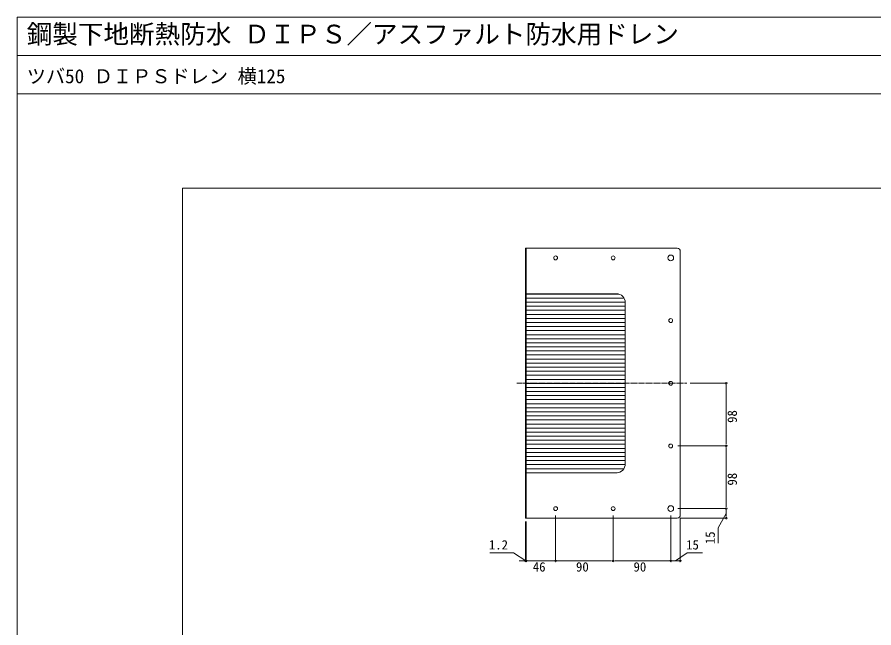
# Model space of a CAD drawing. Units: millimetres, scale not verified. Extents: x -1380 to 1380, y -955 to 955.
# Drawn here: x -1380 to -40, y 0 to 955 of the extents above; entities that cross this region are included whole.
import ezdxf
from ezdxf.enums import TextEntityAlignment as Align

# ---------------------------------------------------------------- set-up
doc = ezdxf.new("R2010")
doc.units = ezdxf.units.MM
doc.header["$LTSCALE"] = 3
doc.linetypes.add('USER1', pattern=[2, 1.25, -0.25, 0.25, -0.25])
for name, color, linetype, lineweight in [('0-0_0', 7, 'Continuous', 15), ('0-3_L-1', 7, 'Continuous', 18), ('0-4_L-5', 2, 'USER1', 18), ('0-6_L-6', 8, 'Continuous', 18), ('0-7_WAKU', 7, 'Continuous', 18), ('0-9_SUNPO', 7, 'Continuous', 18)]:
    doc.layers.add(name, color=color, linetype=linetype, lineweight=lineweight)
doc.styles.add('ＭＳ ゴシック', font='')
doc.styles.get('ＭＳ ゴシック').set_extended_font_data('MS Gothic')

msp = doc.modelspace()

# ---------------------------------------------------------------- linework, layer by layer
at = {"layer": '0-0_0', "lineweight": 18}
msp.add_line((-1380.079, 894.897), (1379.921, 894.897), dxfattribs=at)
at = {"layer": '0-0_0'}
for p, q in [((-270.882, 379.897), (-270.882, 377.397)), ((-270.882, 286.897), (-270.882, 289.397)), ((-270.882, 281.897), (-270.882, 279.397)), ((-270.882, 188.897), (-270.882, 191.397)), ((-270.882, 183.897), (-270.882, 181.397)), ((-270.882, 173.897), (-270.882, 176.397)), ((-587.498, 104.545), (-589.998, 104.545)), ((-581.298, 104.545), (-578.798, 104.545)), ((-581.298, 104.545), (-578.798, 104.545)), ((-540.298, 104.545), (-542.798, 104.545)), ((-535.298, 104.545), (-532.798, 104.545)), ((-450.298, 104.545), (-452.798, 104.545)), ((-445.298, 104.545), (-442.798, 104.545)), ((-360.298, 104.545), (-362.798, 104.545)), ((-355.298, 104.545), (-352.798, 104.545)), ((-345.298, 104.545), (-347.798, 104.545))]:
    msp.add_line(p, q, dxfattribs=at)
at = {"layer": '0-0_0', "lineweight": 18}
msp.add_lwpolyline([(-1121.329, -807.603), (1121.171, -807.603), (1121.171, 687.397), (-1121.329, 687.397)], close=True, dxfattribs=at)
at = {"layer": '0-0_0'}
for centre, start, end in [((-270.882, 382.397), 90, 270), ((-270.882, 382.397), 270, 90), ((-270.882, 284.397), 90, 270), ((-270.882, 284.397), 90, 270), ((-270.882, 284.397), 270, 90), ((-270.882, 284.397), 270, 90), ((-270.882, 186.397), 90, 270), ((-270.882, 186.397), 90, 270), ((-270.882, 186.397), 270, 90), ((-270.882, 186.397), 270, 90), ((-270.882, 171.397), 90, 270), ((-270.882, 171.397), 270, 90), ((-584.998, 104.545), 0, 180), ((-584.998, 104.545), 180, 0), ((-583.798, 104.545), 0, 180), ((-583.798, 104.545), 0, 180), ((-583.798, 104.545), 180, 0), ((-583.798, 104.545), 180, 0), ((-537.798, 104.545), 0, 180), ((-537.798, 104.545), 0, 180), ((-537.798, 104.545), 180, 0), ((-537.798, 104.545), 180, 0), ((-447.798, 104.545), 0, 180), ((-447.798, 104.545), 0, 180), ((-447.798, 104.545), 180, 0), ((-447.798, 104.545), 180, 0), ((-357.798, 104.545), 0, 180), ((-357.798, 104.545), 0, 180), ((-357.798, 104.545), 180, 0), ((-357.798, 104.545), 180, 0), ((-342.798, 104.545), 0, 180), ((-342.798, 104.545), 180, 0)]:
    msp.add_arc(centre, 1.25, start, end, dxfattribs=at)
at = {"layer": '0-3_L-1'}
for p, q in [((-347.798, 593.397), (-583.798, 593.397)), ((-342.798, 382.397), (-342.798, 588.397)), ((-442.798, 522.397), (-583.798, 522.397)), ((-428.798, 382.397), (-428.798, 508.397)), ((-428.798, 382.397), (-428.798, 256.397)), ((-342.798, 382.397), (-342.798, 176.397)), ((-442.798, 242.397), (-583.798, 242.397)), ((-347.798, 171.397), (-583.798, 171.397))]:
    msp.add_line(p, q, dxfattribs=at)
for points in [[(-584.998, 382.397), (-584.998, 593.397), (-583.798, 593.397), (-583.798, 382.397)], [(-584.998, 382.397), (-584.998, 171.397), (-583.798, 171.397), (-583.798, 382.397)]]:
    msp.add_lwpolyline(points, dxfattribs=at)
for centre, radius in [((-537.798, 578.397), 3), ((-447.798, 578.397), 3), ((-357.798, 578.397), 4.5), ((-357.798, 480.397), 3), ((-357.798, 382.397), 3), ((-357.798, 284.397), 3), ((-537.798, 186.397), 3), ((-447.798, 186.397), 3), ((-357.798, 186.397), 4.5)]:
    msp.add_circle(centre, radius, dxfattribs=at)
for centre, radius, start, end in [((-347.798, 588.397), 5, 0, 90), ((-442.798, 508.397), 14, 0, 90), ((-442.798, 256.397), 14, 270, 0), ((-347.798, 176.397), 5, 270, 0)]:
    msp.add_arc(centre, radius, start, end, dxfattribs=at)
at = {"layer": '0-4_L-5'}
for p, q in [((-583.798, 522.397), (-583.798, 242.397)), ((-332.57, 382.397), (-598.223, 382.397))]:
    msp.add_line(p, q, dxfattribs=at)
at = {"layer": '0-6_L-6'}
for p, q in [((-583.798, 521.84), (-438.887, 521.84)), ((-583.798, 515.49), (-430.727, 515.49)), ((-583.798, 509.14), (-428.817, 509.14)), ((-583.798, 502.79), (-428.798, 502.79)), ((-583.798, 496.44), (-428.798, 496.44)), ((-583.798, 490.09), (-428.798, 490.09)), ((-583.798, 483.74), (-428.798, 483.74)), ((-583.798, 477.39), (-428.798, 477.39)), ((-583.798, 471.04), (-428.798, 471.04)), ((-583.798, 464.69), (-428.798, 464.69)), ((-583.798, 458.34), (-428.798, 458.34)), ((-583.798, 451.99), (-428.798, 451.99)), ((-583.798, 445.64), (-428.798, 445.64)), ((-583.798, 439.29), (-428.798, 439.29)), ((-583.798, 432.94), (-428.798, 432.94)), ((-583.798, 426.59), (-428.798, 426.59)), ((-583.798, 420.24), (-428.798, 420.24)), ((-583.798, 413.89), (-428.798, 413.89)), ((-583.798, 407.54), (-428.798, 407.54)), ((-583.798, 401.19), (-428.798, 401.19)), ((-583.798, 394.84), (-428.798, 394.84)), ((-583.798, 388.49), (-428.798, 388.49)), ((-583.798, 382.14), (-428.798, 382.14)), ((-583.798, 375.79), (-428.798, 375.79)), ((-583.798, 369.44), (-428.798, 369.44)), ((-583.798, 363.09), (-428.798, 363.09)), ((-583.798, 356.74), (-428.798, 356.74)), ((-583.798, 350.39), (-428.798, 350.39)), ((-583.798, 344.04), (-428.798, 344.04)), ((-583.798, 337.69), (-428.798, 337.69)), ((-583.798, 331.34), (-428.798, 331.34)), ((-583.798, 324.99), (-428.798, 324.99)), ((-583.798, 318.64), (-428.798, 318.64)), ((-583.798, 312.29), (-428.798, 312.29)), ((-583.798, 305.94), (-428.798, 305.94)), ((-583.798, 299.59), (-428.798, 299.59)), ((-583.798, 293.24), (-428.798, 293.24)), ((-583.798, 286.89), (-428.798, 286.89)), ((-583.798, 280.54), (-428.798, 280.54)), ((-583.798, 274.19), (-428.798, 274.19)), ((-583.798, 267.84), (-428.798, 267.84)), ((-583.798, 261.49), (-428.798, 261.49)), ((-583.798, 255.14), (-428.854, 255.14)), ((-583.798, 248.79), (-431.045, 248.79)), ((-583.798, 242.44), (-441.704, 242.44))]:
    msp.add_line(p, q, dxfattribs=at)
at = {"layer": '0-7_WAKU'}
for points in [[(-1380.079, -955.103), (1379.921, -955.103), (1379.921, 954.897), (-1380.079, 954.897)], [(1379.921, 834.897), (-1380.079, 834.897), (-1380.079, 954.897), (1379.921, 954.897)]]:
    msp.add_lwpolyline(points, close=True, dxfattribs=at)
at = {"layer": '0-9_SUNPO'}
for p, q in [((-327.57, 382.397), (-270.882, 382.397)), ((-270.882, 289.397), (-270.882, 377.397)), ((-346.798, 284.397), (-270.882, 284.397)), ((-346.798, 284.397), (-270.882, 284.397)), ((-270.882, 279.397), (-270.882, 191.397)), ((-537.798, 175.397), (-537.798, 104.545)), ((-537.798, 175.397), (-537.798, 104.545)), ((-447.798, 175.397), (-447.798, 104.545)), ((-447.798, 175.397), (-447.798, 104.545)), ((-357.798, 175.397), (-357.798, 104.545)), ((-357.798, 175.397), (-357.798, 104.545)), ((-346.798, 186.397), (-270.882, 186.397)), ((-346.798, 186.397), (-270.882, 186.397)), ((-270.882, 176.397), (-270.882, 181.397)), ((-584.998, 166.397), (-584.998, 104.545)), ((-583.798, 166.397), (-583.798, 104.545)), ((-583.798, 166.397), (-583.798, 104.545)), ((-342.798, 171.397), (-342.798, 104.545)), ((-342.798, 171.397), (-270.882, 171.397)), ((-589.998, 104.545), (-594.998, 104.545)), ((-584.998, 104.545), (-583.798, 104.545)), ((-584.998, 104.545), (-583.798, 104.545)), ((-578.798, 104.545), (-573.798, 104.545)), ((-578.798, 104.545), (-542.798, 104.545)), ((-532.798, 104.545), (-452.798, 104.545)), ((-442.798, 104.545), (-362.798, 104.545)), ((-352.798, 104.545), (-347.798, 104.545))]:
    msp.add_line(p, q, dxfattribs=at)
for points in [[(-270.882, 178.897), (-283.382, 156.226), (-283.382, 132.297)], [(-584.398, 104.545), (-603.631, 117.045), (-640.657, 117.045)], [(-350.298, 104.545), (-332.119, 117.045), (-308.19, 117.045)]]:
    msp.add_lwpolyline(points, dxfattribs=at)

# ---------------------------------------------------------------- texts
at = {"layer": '0-7_WAKU', "style": 'ＭＳ ゴシック'}
for s, height, p in [('鋼製下地断熱防水 ＤＩＰＳ／アスファルト防水用ドレン', 29.33, (-1365.079, 904.897)), ('ツバ50 ＤＩＰＳドレン 横125', 21.99, (-1365.079, 844.897))]:
    msp.add_text(s, height=height, dxfattribs=at).set_placement(p, align=Align.BOTTOM_LEFT)
at = {"layer": '0-9_SUNPO', "style": 'ＭＳ ゴシック'}
for s, p in [('98', (-249.882, 320.402)), ('98', (-249.882, 222.402)), ('15', (-284.382, 130.759))]:
    msp.add_text(s, height=14.66, rotation=90, dxfattribs=at).set_placement(p, align=Align.BOTTOM_LEFT)
for s, p in [('1.2', (-642.195, 118.045)), ('15', (-333.657, 118.045)), ('46', (-573.488, 83.545)), ('90', (-505.945, 83.545)), ('90', (-415.945, 83.545))]:
    msp.add_text(s, height=14.66, dxfattribs=at).set_placement(p, align=Align.BOTTOM_LEFT)

doc.saveas('drawing.dxf')
